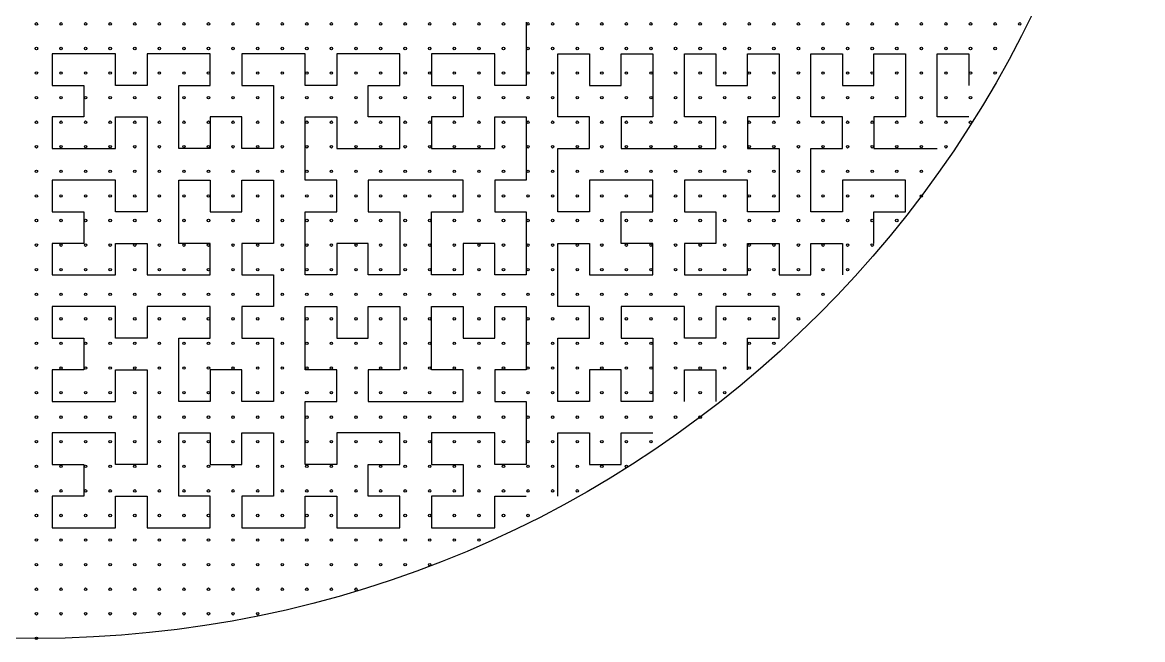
# Model space of a CAD drawing. Header units: metres. Extents: x -225 to 225, y -225 to 225.
# Drawn here: x -2.9 to 225, y -225.2 to -99.7 of the extents above; entities that cross this region are included whole.
import ezdxf

# ---------------------------------------------------------------- set-up
doc = ezdxf.new("R2010")
doc.units = ezdxf.units.M

msp = doc.modelspace()

# ---------------------------------------------------------------- linework, layer by layer
at = {"layer": 'CHANNELS'}
for p, q in [((99.64, -99.64), (99.64, -106.07)), ((9.64, -106.07), (3.21, -106.07)), ((3.21, -106.07), (3.21, -112.5)), ((16.07, -106.07), (9.64, -106.07)), ((16.07, -112.5), (16.07, -106.07)), ((28.93, -106.07), (22.5, -106.07)), ((22.5, -106.07), (22.5, -112.5)), ((35.36, -106.07), (28.93, -106.07)), ((35.36, -112.5), (35.36, -106.07)), ((48.21, -106.07), (41.79, -106.07)), ((41.79, -106.07), (41.79, -112.5)), ((54.64, -106.07), (48.21, -106.07)), ((54.64, -112.5), (54.64, -106.07)), ((67.5, -106.07), (61.07, -106.07)), ((61.07, -106.07), (61.07, -112.5)), ((73.93, -106.07), (67.5, -106.07)), ((73.93, -112.5), (73.93, -106.07)), ((86.79, -106.07), (80.36, -106.07)), ((80.36, -106.07), (80.36, -112.5)), ((93.21, -106.07), (86.79, -106.07)), ((93.21, -112.5), (93.21, -106.07)), ((99.64, -106.07), (99.64, -112.5)), ((106.07, -112.5), (106.07, -106.07)), ((106.07, -106.07), (112.5, -106.07)), ((112.5, -106.07), (112.5, -112.5)), ((118.93, -112.5), (118.93, -106.07)), ((118.93, -106.07), (125.36, -106.07)), ((125.36, -106.07), (125.36, -112.5)), ((131.79, -112.5), (131.79, -106.07)), ((131.79, -106.07), (138.21, -106.07)), ((138.21, -106.07), (138.21, -112.5)), ((144.64, -112.5), (144.64, -106.07)), ((144.64, -106.07), (151.07, -106.07)), ((151.07, -106.07), (151.07, -112.5)), ((157.5, -112.5), (157.5, -106.07)), ((157.5, -106.07), (163.93, -106.07)), ((163.93, -106.07), (163.93, -112.5)), ((170.36, -112.5), (170.36, -106.07)), ((170.36, -106.07), (176.79, -106.07)), ((176.79, -106.07), (176.79, -112.5)), ((183.21, -112.5), (183.21, -106.07)), ((183.21, -106.07), (189.64, -106.07)), ((189.64, -106.07), (189.64, -112.5)), ((3.21, -112.5), (9.64, -112.5)), ((9.64, -112.5), (9.64, -118.93)), ((22.5, -112.5), (16.07, -112.5)), ((28.93, -118.93), (28.93, -112.5)), ((28.93, -112.5), (35.36, -112.5)), ((41.79, -112.5), (48.21, -112.5)), ((48.21, -112.5), (48.21, -118.93)), ((61.07, -112.5), (54.64, -112.5)), ((67.5, -118.93), (67.5, -112.5)), ((67.5, -112.5), (73.93, -112.5)), ((80.36, -112.5), (86.79, -112.5)), ((86.79, -112.5), (86.79, -118.93)), ((99.64, -112.5), (93.21, -112.5)), ((106.07, -118.93), (106.07, -112.5)), ((112.5, -112.5), (118.93, -112.5)), ((125.36, -112.5), (125.36, -118.93)), ((131.79, -118.93), (131.79, -112.5)), ((138.21, -112.5), (144.64, -112.5)), ((151.07, -112.5), (151.07, -118.93)), ((157.5, -118.93), (157.5, -112.5)), ((163.93, -112.5), (170.36, -112.5)), ((176.79, -112.5), (176.79, -118.93)), ((183.21, -118.93), (183.21, -112.5)), ((9.64, -118.93), (3.21, -118.93)), ((3.21, -118.93), (3.21, -125.36)), ((16.07, -125.36), (16.07, -118.93)), ((16.07, -118.93), (22.5, -118.93)), ((22.5, -118.93), (22.5, -125.36)), ((28.93, -125.36), (28.93, -118.93)), ((41.79, -118.93), (35.36, -118.93)), ((35.36, -118.93), (35.36, -125.36)), ((41.79, -125.36), (41.79, -118.93)), ((48.21, -118.93), (48.21, -125.36)), ((54.64, -125.36), (54.64, -118.93)), ((54.64, -118.93), (61.07, -118.93)), ((61.07, -118.93), (61.07, -125.36)), ((73.93, -118.93), (67.5, -118.93)), ((73.93, -125.36), (73.93, -118.93)), ((86.79, -118.93), (80.36, -118.93)), ((80.36, -118.93), (80.36, -125.36)), ((93.21, -125.36), (93.21, -118.93)), ((93.21, -118.93), (99.64, -118.93)), ((99.64, -118.93), (99.64, -125.36)), ((112.5, -118.93), (106.07, -118.93)), ((112.5, -125.36), (112.5, -118.93)), ((125.36, -118.93), (118.93, -118.93)), ((118.93, -118.93), (118.93, -125.36)), ((138.21, -118.93), (131.79, -118.93)), ((138.21, -125.36), (138.21, -118.93)), ((151.07, -118.93), (144.64, -118.93)), ((144.64, -118.93), (144.64, -125.36)), ((163.93, -118.93), (157.5, -118.93)), ((163.93, -125.36), (163.93, -118.93)), ((176.79, -118.93), (170.36, -118.93)), ((170.36, -118.93), (170.36, -125.36)), ((189.64, -118.93), (183.21, -118.93)), ((3.21, -125.36), (9.64, -125.36)), ((9.64, -125.36), (16.07, -125.36)), ((22.5, -125.36), (22.5, -131.79)), ((35.36, -125.36), (28.93, -125.36)), ((48.21, -125.36), (41.79, -125.36)), ((54.64, -131.79), (54.64, -125.36)), ((61.07, -125.36), (67.5, -125.36)), ((67.5, -125.36), (73.93, -125.36)), ((80.36, -125.36), (86.79, -125.36)), ((86.79, -125.36), (93.21, -125.36)), ((99.64, -125.36), (99.64, -131.79)), ((106.07, -131.79), (106.07, -125.36)), ((106.07, -125.36), (112.5, -125.36)), ((118.93, -125.36), (125.36, -125.36)), ((125.36, -125.36), (131.79, -125.36)), ((131.79, -125.36), (138.21, -125.36)), ((144.64, -125.36), (151.07, -125.36)), ((151.07, -125.36), (151.07, -131.79)), ((157.5, -131.79), (157.5, -125.36)), ((157.5, -125.36), (163.93, -125.36)), ((170.36, -125.36), (176.79, -125.36)), ((176.79, -125.36), (183.21, -125.36)), ((9.64, -131.79), (3.21, -131.79)), ((3.21, -131.79), (3.21, -138.21)), ((16.07, -131.79), (9.64, -131.79)), ((16.07, -138.21), (16.07, -131.79)), ((22.5, -131.79), (22.5, -138.21)), ((28.93, -138.21), (28.93, -131.79)), ((28.93, -131.79), (35.36, -131.79)), ((35.36, -131.79), (35.36, -138.21)), ((41.79, -138.21), (41.79, -131.79)), ((41.79, -131.79), (48.21, -131.79)), ((48.21, -131.79), (48.21, -138.21)), ((61.07, -131.79), (54.64, -131.79)), ((61.07, -138.21), (61.07, -131.79)), ((73.93, -131.79), (67.5, -131.79)), ((67.5, -131.79), (67.5, -138.21)), ((80.36, -131.79), (73.93, -131.79)), ((86.79, -131.79), (80.36, -131.79)), ((86.79, -138.21), (86.79, -131.79)), ((99.64, -131.79), (93.21, -131.79)), ((93.21, -131.79), (93.21, -138.21)), ((106.07, -138.21), (106.07, -131.79)), ((118.93, -131.79), (112.5, -131.79)), ((112.5, -131.79), (112.5, -138.21)), ((125.36, -131.79), (118.93, -131.79)), ((125.36, -138.21), (125.36, -131.79)), ((138.21, -131.79), (131.79, -131.79)), ((131.79, -131.79), (131.79, -138.21)), ((144.64, -131.79), (138.21, -131.79)), ((144.64, -138.21), (144.64, -131.79)), ((151.07, -131.79), (151.07, -138.21)), ((157.5, -138.21), (157.5, -131.79)), ((170.36, -131.79), (163.93, -131.79)), ((163.93, -131.79), (163.93, -138.21)), ((176.79, -131.79), (170.36, -131.79)), ((176.79, -138.21), (176.79, -131.79)), ((3.21, -138.21), (9.64, -138.21)), ((9.64, -138.21), (9.64, -144.64)), ((22.5, -138.21), (16.07, -138.21)), ((28.93, -144.64), (28.93, -138.21)), ((35.36, -138.21), (41.79, -138.21)), ((48.21, -138.21), (48.21, -144.64)), ((54.64, -144.64), (54.64, -138.21)), ((54.64, -138.21), (61.07, -138.21)), ((67.5, -138.21), (73.93, -138.21)), ((73.93, -138.21), (73.93, -144.64)), ((80.36, -144.64), (80.36, -138.21)), ((80.36, -138.21), (86.79, -138.21)), ((93.21, -138.21), (99.64, -138.21)), ((99.64, -138.21), (99.64, -144.64)), ((112.5, -138.21), (106.07, -138.21)), ((118.93, -144.64), (118.93, -138.21)), ((118.93, -138.21), (125.36, -138.21)), ((131.79, -138.21), (138.21, -138.21)), ((138.21, -138.21), (138.21, -144.64)), ((151.07, -138.21), (144.64, -138.21)), ((163.93, -138.21), (157.5, -138.21)), ((170.36, -144.64), (170.36, -138.21)), ((170.36, -138.21), (176.79, -138.21)), ((9.64, -144.64), (3.21, -144.64)), ((3.21, -144.64), (3.21, -151.07)), ((16.07, -151.07), (16.07, -144.64)), ((16.07, -144.64), (22.5, -144.64)), ((22.5, -144.64), (22.5, -151.07)), ((35.36, -144.64), (28.93, -144.64)), ((35.36, -151.07), (35.36, -144.64)), ((48.21, -144.64), (41.79, -144.64)), ((41.79, -144.64), (41.79, -151.07)), ((54.64, -151.07), (54.64, -144.64)), ((67.5, -144.64), (61.07, -144.64)), ((61.07, -144.64), (61.07, -151.07)), ((67.5, -151.07), (67.5, -144.64)), ((73.93, -144.64), (73.93, -151.07)), ((80.36, -151.07), (80.36, -144.64)), ((93.21, -144.64), (86.79, -144.64)), ((86.79, -144.64), (86.79, -151.07)), ((93.21, -151.07), (93.21, -144.64)), ((99.64, -144.64), (99.64, -151.07)), ((106.07, -151.07), (106.07, -144.64)), ((106.07, -144.64), (112.5, -144.64)), ((112.5, -144.64), (112.5, -151.07)), ((125.36, -144.64), (118.93, -144.64)), ((125.36, -151.07), (125.36, -144.64)), ((138.21, -144.64), (131.79, -144.64)), ((131.79, -144.64), (131.79, -151.07)), ((144.64, -151.07), (144.64, -144.64)), ((144.64, -144.64), (151.07, -144.64)), ((151.07, -144.64), (151.07, -151.07)), ((157.5, -151.07), (157.5, -144.64)), ((157.5, -144.64), (163.93, -144.64)), ((163.93, -144.64), (163.93, -151.07)), ((3.21, -151.07), (9.64, -151.07)), ((9.64, -151.07), (16.07, -151.07)), ((22.5, -151.07), (28.93, -151.07)), ((28.93, -151.07), (35.36, -151.07)), ((41.79, -151.07), (48.21, -151.07)), ((48.21, -151.07), (48.21, -157.5)), ((61.07, -151.07), (54.64, -151.07)), ((73.93, -151.07), (67.5, -151.07)), ((86.79, -151.07), (80.36, -151.07)), ((99.64, -151.07), (93.21, -151.07)), ((106.07, -157.5), (106.07, -151.07)), ((112.5, -151.07), (118.93, -151.07)), ((118.93, -151.07), (125.36, -151.07)), ((131.79, -151.07), (138.21, -151.07)), ((138.21, -151.07), (144.64, -151.07)), ((151.07, -151.07), (157.5, -151.07)), ((9.64, -157.5), (3.21, -157.5)), ((3.21, -157.5), (3.21, -163.93)), ((16.07, -157.5), (9.64, -157.5)), ((16.07, -163.93), (16.07, -157.5)), ((28.93, -157.5), (22.5, -157.5)), ((22.5, -157.5), (22.5, -163.93)), ((35.36, -157.5), (28.93, -157.5)), ((35.36, -163.93), (35.36, -157.5)), ((48.21, -157.5), (41.79, -157.5)), ((41.79, -157.5), (41.79, -163.93)), ((54.64, -163.93), (54.64, -157.5)), ((54.64, -157.5), (61.07, -157.5)), ((61.07, -157.5), (61.07, -163.93)), ((67.5, -163.93), (67.5, -157.5)), ((67.5, -157.5), (73.93, -157.5)), ((73.93, -157.5), (73.93, -163.93)), ((80.36, -163.93), (80.36, -157.5)), ((80.36, -157.5), (86.79, -157.5)), ((86.79, -157.5), (86.79, -163.93)), ((93.21, -163.93), (93.21, -157.5)), ((93.21, -157.5), (99.64, -157.5)), ((99.64, -157.5), (99.64, -163.93)), ((112.5, -157.5), (106.07, -157.5)), ((112.5, -163.93), (112.5, -157.5)), ((125.36, -157.5), (118.93, -157.5)), ((118.93, -157.5), (118.93, -163.93)), ((131.79, -157.5), (125.36, -157.5)), ((131.79, -163.93), (131.79, -157.5)), ((144.64, -157.5), (138.21, -157.5)), ((138.21, -157.5), (138.21, -163.93)), ((151.07, -157.5), (144.64, -157.5)), ((151.07, -163.93), (151.07, -157.5)), ((3.21, -163.93), (9.64, -163.93)), ((9.64, -163.93), (9.64, -170.36)), ((22.5, -163.93), (16.07, -163.93)), ((28.93, -170.36), (28.93, -163.93)), ((28.93, -163.93), (35.36, -163.93)), ((41.79, -163.93), (48.21, -163.93)), ((48.21, -163.93), (48.21, -170.36)), ((54.64, -170.36), (54.64, -163.93)), ((61.07, -163.93), (67.5, -163.93)), ((73.93, -163.93), (73.93, -170.36)), ((80.36, -170.36), (80.36, -163.93)), ((86.79, -163.93), (93.21, -163.93)), ((99.64, -163.93), (99.64, -170.36)), ((106.07, -170.36), (106.07, -163.93)), ((106.07, -163.93), (112.5, -163.93)), ((118.93, -163.93), (125.36, -163.93)), ((125.36, -163.93), (125.36, -170.36)), ((138.21, -163.93), (131.79, -163.93)), ((144.64, -170.36), (144.64, -163.93)), ((144.64, -163.93), (151.07, -163.93)), ((9.64, -170.36), (3.21, -170.36)), ((3.21, -170.36), (3.21, -176.79)), ((16.07, -176.79), (16.07, -170.36)), ((16.07, -170.36), (22.5, -170.36)), ((22.5, -170.36), (22.5, -176.79)), ((28.93, -176.79), (28.93, -170.36)), ((41.79, -170.36), (35.36, -170.36)), ((35.36, -170.36), (35.36, -176.79)), ((41.79, -176.79), (41.79, -170.36)), ((48.21, -170.36), (48.21, -176.79)), ((61.07, -170.36), (54.64, -170.36)), ((61.07, -176.79), (61.07, -170.36)), ((73.93, -170.36), (67.5, -170.36)), ((67.5, -170.36), (67.5, -176.79)), ((86.79, -170.36), (80.36, -170.36)), ((86.79, -176.79), (86.79, -170.36)), ((99.64, -170.36), (93.21, -170.36)), ((93.21, -170.36), (93.21, -176.79)), ((106.07, -176.79), (106.07, -170.36)), ((118.93, -170.36), (112.5, -170.36)), ((112.5, -170.36), (112.5, -176.79)), ((118.93, -176.79), (118.93, -170.36)), ((125.36, -170.36), (125.36, -176.79)), ((131.79, -176.79), (131.79, -170.36)), ((131.79, -170.36), (138.21, -170.36)), ((138.21, -170.36), (138.21, -176.79)), ((3.21, -176.79), (9.64, -176.79)), ((9.64, -176.79), (16.07, -176.79)), ((22.5, -176.79), (22.5, -183.21)), ((35.36, -176.79), (28.93, -176.79)), ((48.21, -176.79), (41.79, -176.79)), ((54.64, -183.21), (54.64, -176.79)), ((54.64, -176.79), (61.07, -176.79)), ((67.5, -176.79), (73.93, -176.79)), ((73.93, -176.79), (80.36, -176.79)), ((80.36, -176.79), (86.79, -176.79)), ((93.21, -176.79), (99.64, -176.79)), ((99.64, -176.79), (99.64, -183.21)), ((112.5, -176.79), (106.07, -176.79)), ((125.36, -176.79), (118.93, -176.79)), ((9.64, -183.21), (3.21, -183.21)), ((3.21, -183.21), (3.21, -189.64)), ((16.07, -183.21), (9.64, -183.21)), ((16.07, -189.64), (16.07, -183.21)), ((22.5, -183.21), (22.5, -189.64)), ((28.93, -189.64), (28.93, -183.21)), ((28.93, -183.21), (35.36, -183.21)), ((35.36, -183.21), (35.36, -189.64)), ((41.79, -189.64), (41.79, -183.21)), ((41.79, -183.21), (48.21, -183.21)), ((48.21, -183.21), (48.21, -189.64)), ((54.64, -189.64), (54.64, -183.21)), ((67.5, -183.21), (61.07, -183.21)), ((61.07, -183.21), (61.07, -189.64)), ((73.93, -183.21), (67.5, -183.21)), ((73.93, -189.64), (73.93, -183.21)), ((86.79, -183.21), (80.36, -183.21)), ((80.36, -183.21), (80.36, -189.64)), ((93.21, -183.21), (86.79, -183.21)), ((93.21, -189.64), (93.21, -183.21)), ((99.64, -183.21), (99.64, -189.64)), ((106.07, -189.64), (106.07, -183.21)), ((106.07, -183.21), (112.5, -183.21)), ((112.5, -183.21), (112.5, -189.64)), ((118.93, -189.64), (118.93, -183.21)), ((118.93, -183.21), (125.36, -183.21)), ((3.21, -189.64), (9.64, -189.64)), ((9.64, -189.64), (9.64, -196.07)), ((22.5, -189.64), (16.07, -189.64)), ((28.93, -196.07), (28.93, -189.64)), ((35.36, -189.64), (41.79, -189.64)), ((48.21, -189.64), (48.21, -196.07)), ((61.07, -189.64), (54.64, -189.64)), ((67.5, -196.07), (67.5, -189.64)), ((67.5, -189.64), (73.93, -189.64)), ((80.36, -189.64), (86.79, -189.64)), ((86.79, -189.64), (86.79, -196.07)), ((99.64, -189.64), (93.21, -189.64)), ((106.07, -196.07), (106.07, -189.64)), ((112.5, -189.64), (118.93, -189.64)), ((9.64, -196.07), (3.21, -196.07)), ((3.21, -196.07), (3.21, -202.5)), ((16.07, -202.5), (16.07, -196.07)), ((16.07, -196.07), (22.5, -196.07)), ((22.5, -196.07), (22.5, -202.5)), ((35.36, -196.07), (28.93, -196.07)), ((35.36, -202.5), (35.36, -196.07)), ((48.21, -196.07), (41.79, -196.07)), ((41.79, -196.07), (41.79, -202.5)), ((54.64, -202.5), (54.64, -196.07)), ((54.64, -196.07), (61.07, -196.07)), ((61.07, -196.07), (61.07, -202.5)), ((73.93, -196.07), (67.5, -196.07)), ((73.93, -202.5), (73.93, -196.07)), ((86.79, -196.07), (80.36, -196.07)), ((80.36, -196.07), (80.36, -202.5)), ((93.21, -202.5), (93.21, -196.07)), ((93.21, -196.07), (99.64, -196.07)), ((3.21, -202.5), (9.64, -202.5)), ((9.64, -202.5), (16.07, -202.5)), ((22.5, -202.5), (28.93, -202.5)), ((28.93, -202.5), (35.36, -202.5)), ((41.79, -202.5), (48.21, -202.5)), ((48.21, -202.5), (54.64, -202.5)), ((61.07, -202.5), (67.5, -202.5)), ((67.5, -202.5), (73.93, -202.5)), ((80.36, -202.5), (86.79, -202.5)), ((86.79, -202.5), (93.21, -202.5))]:
    msp.add_line(p, q, dxfattribs=at)
at = {"layer": 'HEAT_PIPES'}
for centre in [(0, -100), (5, -100), (10, -100), (15, -100), (20, -100), (25, -100), (30, -100), (35, -100), (40, -100), (45, -100), (50, -100), (55, -100), (60, -100), (65, -100), (70, -100), (75, -100), (80, -100), (85, -100), (90, -100), (95, -100), (100, -100), (105, -100), (110, -100), (115, -100), (120, -100), (125, -100), (130, -100), (135, -100), (140, -100), (145, -100), (150, -100), (155, -100), (160, -100), (165, -100), (170, -100), (175, -100), (180, -100), (185, -100), (190, -100), (195, -100), (200, -100), (0, -105), (5, -105), (10, -105), (15, -105), (20, -105), (25, -105), (30, -105), (35, -105), (40, -105), (45, -105), (50, -105), (55, -105), (60, -105), (65, -105), (70, -105), (75, -105), (80, -105), (85, -105), (90, -105), (95, -105), (100, -105), (105, -105), (110, -105), (115, -105), (120, -105), (125, -105), (130, -105), (135, -105), (140, -105), (145, -105), (150, -105), (155, -105), (160, -105), (165, -105), (170, -105), (175, -105), (180, -105), (185, -105), (190, -105), (195, -105), (0, -110), (5, -110), (10, -110), (15, -110), (20, -110), (25, -110), (30, -110), (35, -110), (40, -110), (45, -110), (50, -110), (55, -110), (60, -110), (65, -110), (70, -110), (75, -110), (80, -110), (85, -110), (90, -110), (95, -110), (100, -110), (105, -110), (110, -110), (115, -110), (120, -110), (125, -110), (130, -110), (135, -110), (140, -110), (145, -110), (150, -110), (155, -110), (160, -110), (165, -110), (170, -110), (175, -110), (180, -110), (185, -110), (190, -110), (195, -110), (0, -115), (5, -115), (10, -115), (15, -115), (20, -115), (25, -115), (30, -115), (35, -115), (40, -115), (45, -115), (50, -115), (55, -115), (60, -115), (65, -115), (70, -115), (75, -115), (80, -115), (85, -115), (90, -115), (95, -115), (100, -115), (105, -115), (110, -115), (115, -115), (120, -115), (125, -115), (130, -115), (135, -115), (140, -115), (145, -115), (150, -115), (155, -115), (160, -115), (165, -115), (170, -115), (175, -115), (180, -115), (185, -115), (190, -115), (0, -120), (5, -120), (10, -120), (15, -120), (20, -120), (25, -120), (30, -120), (35, -120), (40, -120), (45, -120), (50, -120), (55, -120), (60, -120), (65, -120), (70, -120), (75, -120), (80, -120), (85, -120), (90, -120), (95, -120), (100, -120), (105, -120), (110, -120), (115, -120), (120, -120), (125, -120), (130, -120), (135, -120), (140, -120), (145, -120), (150, -120), (155, -120), (160, -120), (165, -120), (170, -120), (175, -120), (180, -120), (185, -120), (190, -120), (0, -125), (5, -125), (10, -125), (15, -125), (20, -125), (25, -125), (30, -125), (35, -125), (40, -125), (45, -125), (50, -125), (55, -125), (60, -125), (65, -125), (70, -125), (75, -125), (80, -125), (85, -125), (90, -125), (95, -125), (100, -125), (105, -125), (110, -125), (115, -125), (120, -125), (125, -125), (130, -125), (135, -125), (140, -125), (145, -125), (150, -125), (155, -125), (160, -125), (165, -125), (170, -125), (175, -125), (180, -125), (185, -125), (0, -130), (5, -130), (10, -130), (15, -130), (20, -130), (25, -130), (30, -130), (35, -130), (40, -130), (45, -130), (50, -130), (55, -130), (60, -130), (65, -130), (70, -130), (75, -130), (80, -130), (85, -130), (90, -130), (95, -130), (100, -130), (105, -130), (110, -130), (115, -130), (120, -130), (125, -130), (130, -130), (135, -130), (140, -130), (145, -130), (150, -130), (155, -130), (160, -130), (165, -130), (170, -130), (175, -130), (180, -130), (0, -135), (5, -135), (10, -135), (15, -135), (20, -135), (25, -135), (30, -135), (35, -135), (40, -135), (45, -135), (50, -135), (55, -135), (60, -135), (65, -135), (70, -135), (75, -135), (80, -135), (85, -135), (90, -135), (95, -135), (100, -135), (105, -135), (110, -135), (115, -135), (120, -135), (125, -135), (130, -135), (135, -135), (140, -135), (145, -135), (150, -135), (155, -135), (160, -135), (165, -135), (170, -135), (175, -135), (180, -135), (0, -140), (5, -140), (10, -140), (15, -140), (20, -140), (25, -140), (30, -140), (35, -140), (40, -140), (45, -140), (50, -140), (55, -140), (60, -140), (65, -140), (70, -140), (75, -140), (80, -140), (85, -140), (90, -140), (95, -140), (100, -140), (105, -140), (110, -140), (115, -140), (120, -140), (125, -140), (130, -140), (135, -140), (140, -140), (145, -140), (150, -140), (155, -140), (160, -140), (165, -140), (170, -140), (175, -140), (0, -145), (5, -145), (10, -145), (15, -145), (20, -145), (25, -145), (30, -145), (35, -145), (40, -145), (45, -145), (50, -145), (55, -145), (60, -145), (65, -145), (70, -145), (75, -145), (80, -145), (85, -145), (90, -145), (95, -145), (100, -145), (105, -145), (110, -145), (115, -145), (120, -145), (125, -145), (130, -145), (135, -145), (140, -145), (145, -145), (150, -145), (155, -145), (160, -145), (165, -145), (170, -145), (0, -150), (5, -150), (10, -150), (15, -150), (20, -150), (25, -150), (30, -150), (35, -150), (40, -150), (45, -150), (50, -150), (55, -150), (60, -150), (65, -150), (70, -150), (75, -150), (80, -150), (85, -150), (90, -150), (95, -150), (100, -150), (105, -150), (110, -150), (115, -150), (120, -150), (125, -150), (130, -150), (135, -150), (140, -150), (145, -150), (150, -150), (155, -150), (160, -150), (165, -150), (0, -155), (5, -155), (10, -155), (15, -155), (20, -155), (25, -155), (30, -155), (35, -155), (40, -155), (45, -155), (50, -155), (55, -155), (60, -155), (65, -155), (70, -155), (75, -155), (80, -155), (85, -155), (90, -155), (95, -155), (100, -155), (105, -155), (110, -155), (115, -155), (120, -155), (125, -155), (130, -155), (135, -155), (140, -155), (145, -155), (150, -155), (155, -155), (160, -155), (0, -160), (5, -160), (10, -160), (15, -160), (20, -160), (25, -160), (30, -160), (35, -160), (40, -160), (45, -160), (50, -160), (55, -160), (60, -160), (65, -160), (70, -160), (75, -160), (80, -160), (85, -160), (90, -160), (95, -160), (100, -160), (105, -160), (110, -160), (115, -160), (120, -160), (125, -160), (130, -160), (135, -160), (140, -160), (145, -160), (150, -160), (155, -160), (0, -165), (5, -165), (10, -165), (15, -165), (20, -165), (25, -165), (30, -165), (35, -165), (40, -165), (45, -165), (50, -165), (55, -165), (60, -165), (65, -165), (70, -165), (75, -165), (80, -165), (85, -165), (90, -165), (95, -165), (100, -165), (105, -165), (110, -165), (115, -165), (120, -165), (125, -165), (130, -165), (135, -165), (140, -165), (145, -165), (150, -165), (0, -170), (5, -170), (10, -170), (15, -170), (20, -170), (25, -170), (30, -170), (35, -170), (40, -170), (45, -170), (50, -170), (55, -170), (60, -170), (65, -170), (70, -170), (75, -170), (80, -170), (85, -170), (90, -170), (95, -170), (100, -170), (105, -170), (110, -170), (115, -170), (120, -170), (125, -170), (130, -170), (135, -170), (140, -170), (145, -170), (0, -175), (5, -175), (10, -175), (15, -175), (20, -175), (25, -175), (30, -175), (35, -175), (40, -175), (45, -175), (50, -175), (55, -175), (60, -175), (65, -175), (70, -175), (75, -175), (80, -175), (85, -175), (90, -175), (95, -175), (100, -175), (105, -175), (110, -175), (115, -175), (120, -175), (125, -175), (130, -175), (135, -175), (140, -175), (0, -180), (5, -180), (10, -180), (15, -180), (20, -180), (25, -180), (30, -180), (35, -180), (40, -180), (45, -180), (50, -180), (55, -180), (60, -180), (65, -180), (70, -180), (75, -180), (80, -180), (85, -180), (90, -180), (95, -180), (100, -180), (105, -180), (110, -180), (115, -180), (120, -180), (125, -180), (130, -180), (135, -180), (0, -185), (5, -185), (10, -185), (15, -185), (20, -185), (25, -185), (30, -185), (35, -185), (40, -185), (45, -185), (50, -185), (55, -185), (60, -185), (65, -185), (70, -185), (75, -185), (80, -185), (85, -185), (90, -185), (95, -185), (100, -185), (105, -185), (110, -185), (115, -185), (120, -185), (125, -185), (0, -190), (5, -190), (10, -190), (15, -190), (20, -190), (25, -190), (30, -190), (35, -190), (40, -190), (45, -190), (50, -190), (55, -190), (60, -190), (65, -190), (70, -190), (75, -190), (80, -190), (85, -190), (90, -190), (95, -190), (100, -190), (105, -190), (110, -190), (115, -190), (120, -190), (0, -195), (5, -195), (10, -195), (15, -195), (20, -195), (25, -195), (30, -195), (35, -195), (40, -195), (45, -195), (50, -195), (55, -195), (60, -195), (65, -195), (70, -195), (75, -195), (80, -195), (85, -195), (90, -195), (95, -195), (100, -195), (105, -195), (110, -195), (0, -200), (5, -200), (10, -200), (15, -200), (20, -200), (25, -200), (30, -200), (35, -200), (40, -200), (45, -200), (50, -200), (55, -200), (60, -200), (65, -200), (70, -200), (75, -200), (80, -200), (85, -200), (90, -200), (95, -200), (100, -200), (0, -205), (5, -205), (10, -205), (15, -205), (20, -205), (25, -205), (30, -205), (35, -205), (40, -205), (45, -205), (50, -205), (55, -205), (60, -205), (65, -205), (70, -205), (75, -205), (80, -205), (85, -205), (90, -205), (0, -210), (5, -210), (10, -210), (15, -210), (20, -210), (25, -210), (30, -210), (35, -210), (40, -210), (45, -210), (50, -210), (55, -210), (60, -210), (65, -210), (70, -210), (75, -210), (80, -210), (0, -215), (5, -215), (10, -215), (15, -215), (20, -215), (25, -215), (30, -215), (35, -215), (40, -215), (45, -215), (50, -215), (55, -215), (60, -215), (65, -215), (0, -220), (5, -220), (10, -220), (15, -220), (20, -220), (25, -220), (30, -220), (35, -220), (40, -220), (45, -220), (0, -225)]:
    msp.add_circle(centre, 0.25, dxfattribs=at)
at = {"layer": 'WAFER_OUTLINE'}
msp.add_circle((0, 0), 225, dxfattribs=at)

doc.saveas('drawing.dxf')
